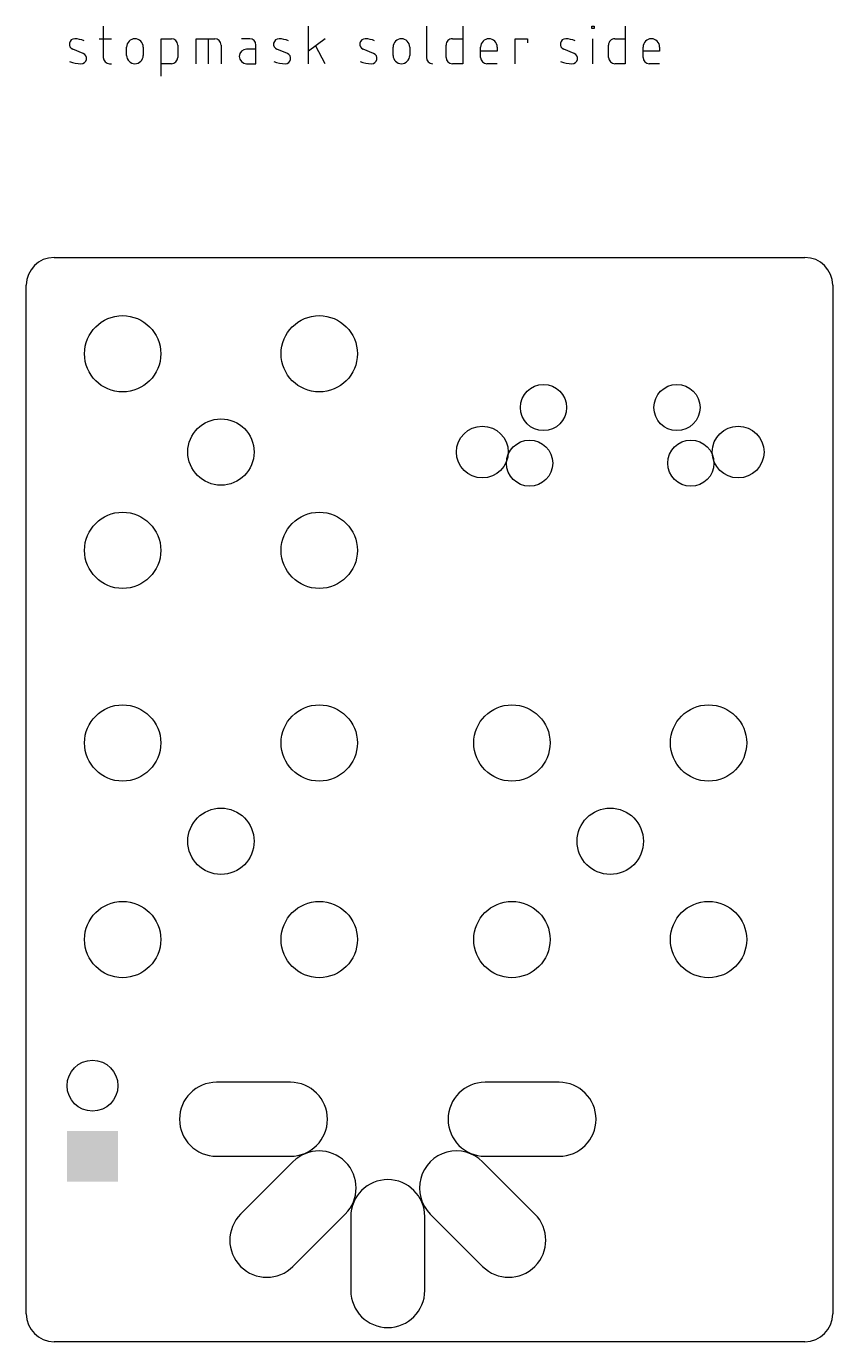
# Model space of a CAD drawing. Extents: x 0 to 29, y 0 to 47.3.
import ezdxf

# ---------------------------------------------------------------- set-up
doc = ezdxf.new("R2010")
doc.units = 0
doc.layers.add('20', color=30, linetype='CONTINUOUS')
doc.layers.add('30', color=253, linetype='CONTINUOUS')

# ---------------------------------------------------------------- blocks, each defined once
blk = doc.blocks.new('OFFSETP100')
blk.add_lwpolyline([(0, -0.5), (1, -0.5, 1), (1, 0.5), (0, 0.5, 1)], format="xyb", close=True)
blk = doc.blocks.new('ROUNDP')
blk.add_circle((0, 0), 0.5)
blk = doc.blocks.new('SQUAREP')
blk.add_solid([(-0.5, -0.5), (0.5, -0.5), (-0.5, 0.5), (0.5, 0.5)])

msp = doc.modelspace()

# ---------------------------------------------------------------- linework, layer by layer
at = {"layer": '20'}
for p, q in [((1, 39), (28, 39)), ((0, 1), (0, 38)), ((29, 38), (29, 1)), ((28, 0), (1, 0))]:
    msp.add_line(p, q, dxfattribs=at)
for centre, start, end in [((1, 38), 90, 180), ((28, 38), 0, 90), ((1, 1), 180, 270), ((28, 1), 270, 0)]:
    msp.add_arc(centre, 1, start, end, dxfattribs=at)
at = {"layer": '30'}
for p, q in [((2.7697, 47.3139), (2.7697, 46.192)), ((10.153, 45.9676), (10.153, 47.3139)), ((14.3885, 47.3139), (14.3885, 46.192)), ((15.6964, 47.3139), (15.6964, 45.9676)), ((20.3419, 47.2391), (20.3419, 47.3139)), ((20.3419, 47.3139), (20.4167, 47.3139)), ((20.4167, 47.3139), (20.4167, 47.2391)), ((21.5368, 47.3139), (21.5368, 45.9676)), ((2.6202, 46.8651), (3.0689, 46.8651)), ((4.8489, 45.5189), (4.8489, 46.8651)), ((4.8489, 46.8651), (5.2228, 46.8651)), ((6.1052, 45.9676), (6.1052, 46.8651)), ((6.1052, 46.8651), (6.7783, 46.8651)), ((6.5539, 45.9676), (6.5539, 46.8651)), ((8.0346, 46.8651), (7.7354, 46.8651)), ((10.7513, 46.8651), (10.153, 46.4164)), ((15.3224, 46.8651), (15.6964, 46.8651)), ((17.5803, 45.9676), (17.5803, 46.8651)), ((17.5803, 46.8651), (18.0291, 46.8651)), ((18.0291, 46.8651), (18.0291, 46.7155)), ((20.4167, 47.2391), (20.3419, 47.2391)), ((20.3793, 45.9676), (20.3793, 46.8651)), ((21.1629, 46.8651), (21.5368, 46.8651)), ((2.0412, 46.3416), (1.6672, 46.4912)), ((3.6083, 46.2668), (3.6083, 46.566)), ((4.2066, 46.566), (4.2066, 46.2668)), ((5.4472, 46.6408), (5.4472, 46.192)), ((7.0027, 46.6408), (7.0027, 45.9676)), ((8.259, 46.4912), (7.9224, 46.4912)), ((8.259, 45.9676), (8.259, 46.6408)), ((9.3873, 46.3416), (9.0134, 46.4912)), ((10.7513, 45.9676), (10.4147, 46.6034)), ((12.4901, 46.3416), (12.1161, 46.4912)), ((13.1903, 46.2668), (13.1903, 46.566)), ((13.7886, 46.566), (13.7886, 46.2668)), ((15.0981, 46.192), (15.0981, 46.6408)), ((16.3387, 46.192), (16.3387, 46.566)), ((16.937, 46.4164), (16.3387, 46.4164)), ((16.937, 46.566), (16.937, 46.4164)), ((19.6994, 46.3416), (19.3254, 46.4912)), ((20.9385, 46.192), (20.9385, 46.6408)), ((22.1791, 46.192), (22.1791, 46.566)), ((22.7774, 46.4164), (22.1791, 46.4164)), ((22.7774, 46.566), (22.7774, 46.4164)), ((2.9941, 45.9676), (3.0689, 45.9676)), ((5.2228, 45.9676), (4.8489, 45.9676)), ((7.9224, 45.9676), (8.259, 45.9676)), ((15.6964, 45.9676), (15.3224, 45.9676)), ((16.937, 45.9676), (16.563, 45.9676)), ((21.5368, 45.9676), (21.1629, 45.9676)), ((22.7774, 45.9676), (22.4034, 45.9676))]:
    msp.add_line(p, q, dxfattribs=at)
for centre, radius, start, end in [((1.7392, 46.6712), 0.1939, 89.181, 248.1986), ((1.7299, 46.0159), 0.8493, 65.7609, 89.181), ((3.9075, 46.566), 0.2992, 0, 180), ((5.2228, 46.6408), 0.2244, 0, 90), ((6.7783, 46.6408), 0.2244, 0, 90), ((8.0346, 46.6408), 0.2244, 0, 90), ((9.0854, 46.6712), 0.1939, 89.181, 248.1986), ((9.0761, 46.0159), 0.8493, 65.7609, 89.181), ((12.1881, 46.6712), 0.1939, 89.181, 248.1986), ((12.1788, 46.0159), 0.8493, 65.7609, 89.181), ((13.4894, 46.566), 0.2992, 0, 180), ((15.3224, 46.6408), 0.2244, 89.9992, 180), ((16.6378, 46.566), 0.2992, 0, 180), ((19.3974, 46.6712), 0.1939, 89.181, 248.1986), ((19.3881, 46.0159), 0.8493, 65.7609, 89.181), ((21.1629, 46.6408), 0.2244, 89.9992, 180), ((22.4782, 46.566), 0.2992, 0, 180), ((7.9224, 46.2294), 0.2618, 90, 270), ((1.9845, 47.236), 1.2684, 250.2096, 269.181), ((1.9692, 46.1615), 0.1939, 269.181, 68.1986), ((2.9941, 46.192), 0.2244, 180, 270), ((3.9075, 46.2668), 0.2992, 180, 0), ((5.2228, 46.192), 0.2244, 270.0008, 0), ((9.3307, 47.236), 1.2684, 250.2096, 269.181), ((9.3153, 46.1615), 0.1939, 269.181, 68.1986), ((12.4334, 47.236), 1.2684, 250.2096, 269.181), ((12.4181, 46.1615), 0.1939, 269.181, 68.1986), ((13.4894, 46.2668), 0.2992, 180, 0), ((14.6129, 46.192), 0.2244, 180, 270), ((15.3224, 46.192), 0.2244, 180, 270), ((16.563, 46.192), 0.2244, 180, 270), ((19.6427, 47.236), 1.2684, 250.2096, 269.181), ((19.6273, 46.1615), 0.1939, 269.181, 68.1986), ((21.1629, 46.192), 0.2244, 180, 270), ((22.4034, 46.192), 0.2244, 180, 270)]:
    msp.add_arc(centre, radius, start, end, dxfattribs=at)

# ---------------------------------------------------------------- block references
for name, p, xscale, yscale, rotation in [('ROUNDP', (3.4645, 35.5355), 2.7432, 2.7432, 45), ('ROUNDP', (10.5355, 35.5355), 2.7432, 2.7432, 45), ('ROUNDP', (7, 32), 2.3876, 2.3876, 45), ('ROUNDP', (3.4645, 28.4645), 2.7432, 2.7432, 45), ('ROUNDP', (10.5355, 28.4645), 2.7432, 2.7432, 45), ('ROUNDP', (3.4645, 21.5355), 2.7432, 2.7432, 45), ('ROUNDP', (10.5355, 21.5355), 2.7432, 2.7432, 45), ('ROUNDP', (17.4645, 21.5355), 2.7432, 2.7432, 45), ('ROUNDP', (24.5355, 21.5355), 2.7432, 2.7432, 45), ('ROUNDP', (7, 18), 2.3876, 2.3876, 45), ('ROUNDP', (21, 18), 2.3876, 2.3876, 45), ('ROUNDP', (3.4645, 14.4645), 2.7432, 2.7432, 45), ('ROUNDP', (10.5355, 14.4645), 2.7432, 2.7432, 45), ('ROUNDP', (17.4645, 14.4645), 2.7432, 2.7432, 45), ('ROUNDP', (24.5355, 14.4645), 2.7432, 2.7432, 45), ('ROUNDP', (2.3813, 9.2075), 1.8288, 1.8288, 90), ('OFFSETP100', (9.5, 8), 2.6604, 2.6604, 180), ('SQUAREP', (2.3813, 6.6675), 1.8288, 1.8288, 90), ('OFFSETP100', (10.53, 5.53), 2.6604, 2.6604, 225), ('OFFSETP100', (15.47, 5.53), 2.6604, 2.6604, 315), ('OFFSETP100', (13, 4.5), 2.6604, 2.6604, 270)]:
    msp.add_blockref(name, p, dxfattribs=dict(at, xscale=xscale, yscale=yscale, rotation=rotation))
for name, p, xscale, yscale in [('ROUNDP', (18.6, 33.6), 1.6604, 1.6604), ('ROUNDP', (23.4, 33.6), 1.6604, 1.6604), ('ROUNDP', (16.4, 32), 1.8604, 1.8604), ('ROUNDP', (25.6, 32), 1.8604, 1.8604), ('ROUNDP', (18.1, 31.6), 1.6604, 1.6604), ('ROUNDP', (23.9, 31.6), 1.6604, 1.6604), ('OFFSETP100', (16.5, 8), 2.6604, 2.6604)]:
    msp.add_blockref(name, p, dxfattribs=dict(at, xscale=xscale, yscale=yscale))

doc.saveas('drawing.dxf')
